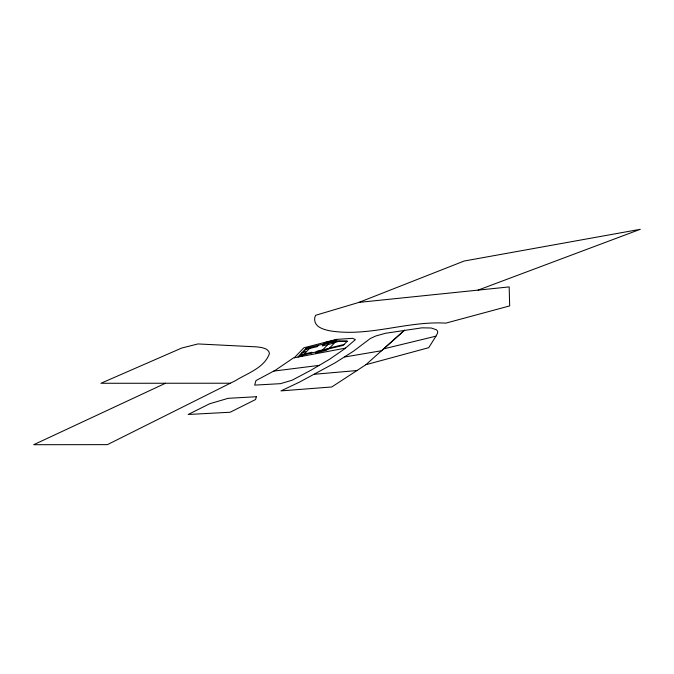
<?xml version="1.0" encoding="UTF-8"?>
<svg xmlns="http://www.w3.org/2000/svg" width="674" height="674" viewBox="0 0 674 674"><rect width="100%" height="100%" fill="white"/><g stroke="black" fill="none" stroke-linecap="round" stroke-linejoin="round"><path stroke-width="1.01" d="M435.952 336.174L428.731 347.683L365.931 364.693L331.76 386.969L280.982 390.895L299.424 382.141L335.012 362.898L353.505 351.188L370.388 338.458L375.814 335.981L385.368 333.301L422.034 327.825L431.234 328.002L436.525 329.805L437.62 331.271L437.62 333.091L435.952 336.174L383.624 348.879L365.931 364.693M294.226 357.801L303.923 347.784L336.427 339.401L352.645 338.306L355.4 339.637L344.524 348.947L329.35 359.402L310.613 370.422L292.078 380.229L280.468 383.666L254.671 385.115L255.96 380.608L275.489 370.152L293.392 357.953L345.568 348.104M310.984 353.151L311.877 352.232L300.326 355.021M318.65 345.24L317.311 346.621L305.769 349.402M322.72 349.84L327.825 344.574M328.255 348.5L326.553 350.261L315.432 352.94L317.125 351.188L329.401 348.231M333.352 343.243L336.747 339.73L325.626 342.417L322.231 345.922L334.498 342.965L328.786 348.862M336.124 341.288L335.113 342.333L339.435 341.288M383.624 348.879L404.619 330.134L381.577 350.724L344.734 356.976M165.501 383.245L33.7 444.705L107.436 444.638L235.319 380.726C247.232 373.286 264.579 367.886 269.448 353.462L268.732 351.322L266.896 349.562A103.189 20.751 -17.9 0 0 254.738 346.773L197.937 343.942L181.744 348.037L100.906 383.279L230.323 383.22M358.972 302.39L509.173 286.913L509.662 305.92L445.817 323.132C409.868 320.942 374.634 334.944 338.466 331.861A187.161 37.634 -17.9 0 1 317.724 325.997C314.606 323.427 313.713 318.861 315.601 315.306L358.972 302.39L464.125 261.032L640.3 229.295L478.085 290.115M323.924 344.17L335.054 341.482M302.053 352.671L306.502 351.592M329.67 347.944L344.085 344.473M273.863 371.071L319.552 365.342M314.581 374.247L357.144 370.523M335.037 341.288L347.169 341.288M256.364 396.733L255.572 399.539L230.129 412.252L188.189 414.476L209.631 403.76L228.2 398.309L256.364 396.733M306.131 348.458L297.975 356.875L302.424 355.805L310.579 347.388L306.131 348.458M307.108 348.02L299.441 355.939L343.201 345.391L347.363 341.095L335.863 341.086L307.108 348.02"/></g></svg>
